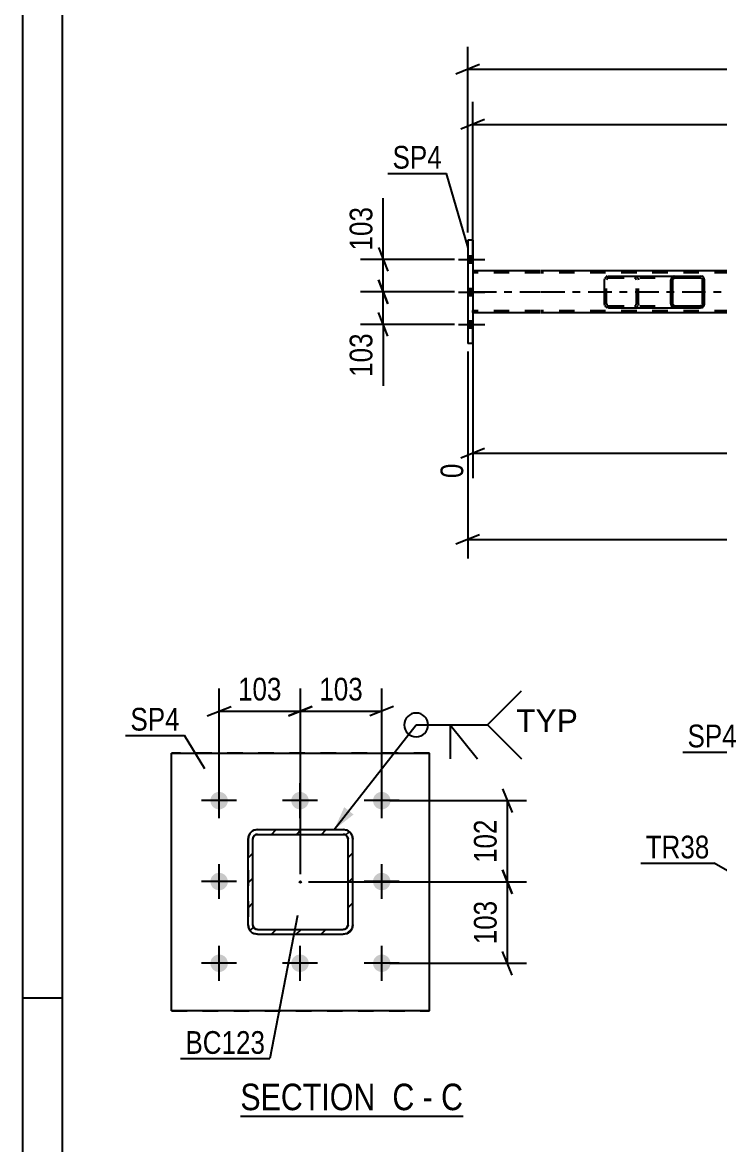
# Model space of a CAD drawing. Header units: millimetres. Extents: x 0 to 841, y 0 to 594.
# Drawn here: x 0 to 87.9, y 130.5 to 272 of the extents above; entities that cross this region are included whole.
import ezdxf

# ---------------------------------------------------------------- set-up
doc = ezdxf.new("R2010")
doc.units = ezdxf.units.MM
doc.linetypes.add('DXK_LINE_DOT2', pattern=[3.9198, 1.9599, -1.9599])
doc.linetypes.add('DXK_LINE_DOT3', pattern=[5.9187, 2.979, -0.9799, 0.9799, -0.9799])
doc.styles.add('Arial', font='ARIAL.TTF', dxfattribs={"height": 0.2})
doc.styles.add('Arial Narrow', font='ARIALN.TTF', dxfattribs={"height": 0.2})

# ---------------------------------------------------------------- blocks, each defined once
blk = doc.blocks.new('Unknown-247305129-1135')
at = {"color": 5, "linetype": 'Continuous'}
for p, q in [((0, 594), (0, 0)), ((5, 589), (5, 5)), ((5, 149), (0, 149))]:
    blk.add_line(p, q, dxfattribs=at)
blk = doc.blocks.new('Unknown-247305129-13 - 6701')
at = {"color": 6, "linetype": 'Continuous'}
blk.add_line((27.47, 134.13), (55.54, 134.13), dxfattribs=at)
at = {"color": 0, "linetype": 'Continuous'}
for points in [[(45.58, 134.88), (45.58, 138.38), (27.47, 138.38), (27.47, 134.88)], [(49.4, 134.88), (49.4, 138.38), (46.63, 138.38), (46.63, 134.88)], [(51.72, 134.88), (51.72, 138.38), (50.45, 138.38), (50.45, 134.88)], [(55.54, 134.88), (55.54, 138.38), (52.77, 138.38), (52.77, 134.88)]]:
    blk.add_wipeout(points, dxfattribs=at)
at = {"color": 7, "linetype": 'Continuous', "style": 'Arial Narrow'}
for s, p in [('SECTION ', (27.47, 134.88)), ('C', (46.63, 134.88)), ('C', (52.77, 134.88)), ('-', (50.45, 134.88))]:
    blk.add_text(s, height=3.34, dxfattribs=at).set_placement(p)
blk = doc.blocks.new('Part-247305129-4703 - 4580')
at = {"color": 2, "linetype": 'Continuous'}
for p, q in [((56.76, 244.53), (56.12, 244.53)), ((56.12, 244.53), (56.12, 231.53)), ((56.76, 244.53), (56.76, 231.53)), ((56.76, 231.53), (56.12, 231.53))]:
    blk.add_line(p, q, dxfattribs=at)
at = {"color": 7, "linetype": 'DXK_LINE_DOT2'}
for p, q in [((56.12, 244.53), (56.12, 231.53)), ((56.76, 231.53), (56.76, 235.68))]:
    blk.add_line(p, q, dxfattribs=at)
blk = doc.blocks.new('Part-247305129-4717 - 4580')
at = {"linetype": 'Continuous'}
h = blk.add_hatch(dxfattribs=at)
h.set_pattern_fill('', scale=0.7, style=0, pattern_type=0)
h.set_pattern_definition([(45, (85.947, 239.732), (-1.57154, 1.57154), [])])
h.paths.add_polyline_path([(85.99, 239.55), (85.95, 239.73), (85.84, 239.89), (85.67, 239.99), (85.48, 240.03), (82.24, 240.03), (82.04, 239.99), (81.88, 239.89), (81.77, 239.73), (81.73, 239.55), (81.73, 236.51), (81.77, 236.32), (81.88, 236.17), (82.04, 236.06), (82.24, 236.03), (85.48, 236.03), (85.67, 236.06), (85.84, 236.17), (85.95, 236.32), (85.99, 236.51)])
h.paths.add_polyline_path([(85.71, 236.42), (85.66, 236.34), (85.57, 236.29), (85.48, 236.27), (82.24, 236.27), (82.14, 236.29), (82.06, 236.34), (82, 236.42), (81.98, 236.51), (81.98, 239.55), (82, 239.64), (82.06, 239.72), (82.14, 239.77), (82.24, 239.79), (85.48, 239.79), (85.57, 239.77), (85.66, 239.72), (85.71, 239.64), (85.73, 239.55), (85.73, 236.51)])
at = {"color": 2, "linetype": 'Continuous'}
for p, q in [((73.38, 239.55), (73.42, 239.73)), ((73.38, 236.51), (73.38, 239.55)), ((73.7, 239.99), (73.89, 240.03)), ((73.89, 240.03), (82.24, 240.03)), ((81.77, 239.73), (81.73, 239.55)), ((81.73, 236.51), (81.73, 239.55)), ((81.98, 239.55), (82, 239.64)), ((81.98, 236.51), (81.98, 239.55)), ((82, 239.64), (82.06, 239.72)), ((82.24, 240.03), (82.04, 239.99)), ((82.06, 239.72), (82.14, 239.77)), ((82.14, 239.77), (82.24, 239.79)), ((82.24, 240.03), (85.48, 240.03)), ((82.24, 239.79), (85.48, 239.79)), ((85.67, 239.99), (85.48, 240.03)), ((85.48, 239.79), (85.57, 239.77)), ((85.57, 239.77), (85.66, 239.72)), ((85.66, 239.72), (85.71, 239.64)), ((85.71, 239.64), (85.73, 239.55)), ((85.73, 236.51), (85.73, 239.55)), ((85.99, 239.55), (85.95, 239.73)), ((85.99, 236.51), (85.99, 239.55)), ((73.42, 236.32), (73.38, 236.51)), ((81.73, 236.51), (81.77, 236.32)), ((82, 236.42), (81.98, 236.51)), ((82.06, 236.34), (82, 236.42)), ((82.14, 236.29), (82.06, 236.34)), ((82.24, 236.27), (82.14, 236.29)), ((82.24, 236.27), (85.48, 236.27)), ((85.57, 236.29), (85.48, 236.27)), ((85.66, 236.34), (85.57, 236.29)), ((85.71, 236.42), (85.66, 236.34)), ((85.73, 236.51), (85.71, 236.42)), ((85.95, 236.32), (85.99, 236.51)), ((73.89, 236.03), (73.7, 236.06)), ((73.89, 236.03), (82.24, 236.03)), ((82.04, 236.06), (82.24, 236.03)), ((82.24, 236.03), (85.48, 236.03)), ((85.48, 236.03), (85.67, 236.06))]:
    blk.add_line(p, q, dxfattribs=at)
at = {"color": 7, "linetype": 'DXK_LINE_DOT2'}
for p, q in [((73.65, 239.64), (73.64, 239.55)), ((73.64, 236.51), (73.64, 239.55)), ((73.71, 239.72), (73.65, 239.64)), ((73.79, 239.77), (73.71, 239.72)), ((73.89, 239.79), (73.79, 239.77)), ((73.89, 239.79), (85.48, 239.79)), ((77.13, 240.03), (77.32, 239.99)), ((77.22, 239.77), (77.13, 239.79)), ((77.31, 239.72), (77.22, 239.77)), ((77.36, 239.64), (77.31, 239.72)), ((77.38, 239.55), (77.36, 239.64)), ((77.38, 236.51), (77.38, 239.55)), ((77.6, 239.73), (77.64, 239.55)), ((77.64, 236.51), (77.64, 239.55)), ((82.24, 240.03), (85.48, 240.03)), ((73.64, 236.51), (73.65, 236.42)), ((73.65, 236.42), (73.71, 236.34)), ((73.71, 236.34), (73.79, 236.29)), ((73.79, 236.29), (73.89, 236.27)), ((73.89, 236.27), (85.48, 236.27)), ((77.13, 236.27), (77.22, 236.29)), ((77.22, 236.29), (77.31, 236.34)), ((77.31, 236.34), (77.36, 236.42)), ((77.36, 236.42), (77.38, 236.51)), ((77.64, 236.51), (77.6, 236.32)), ((77.32, 236.06), (77.13, 236.03)), ((82.24, 236.03), (85.48, 236.03))]:
    blk.add_line(p, q, dxfattribs=at)
at = {"color": 2, "linetype": 'Continuous'}
for centre, start, end in [((73.87, 239.53), 110.7583, 155.68), ((82.22, 239.53), 110.7583, 155.68), ((85.49, 239.53), 24.32, 69.2417), ((73.87, 236.53), 204.32, 249.2417), ((82.22, 236.53), 204.32, 249.2417), ((85.49, 236.53), 290.7583, 335.68)]:
    blk.add_arc(centre, 0.496, start, end, dxfattribs=at)
at = {"color": 7, "linetype": 'DXK_LINE_DOT2'}
for centre, start, end in [((77.15, 239.53), 24.32, 69.2417), ((77.15, 236.53), 290.7583, 335.68)]:
    blk.add_arc(centre, 0.496, start, end, dxfattribs=at)
blk = doc.blocks.new('Part-247305129-4738 - 4580')
at = {"color": 2, "linetype": 'Continuous'}
for p, q in [((65.28, 240.67), (56.76, 240.67)), ((156.62, 240.67), (65.38, 240.67)), ((65.28, 235.39), (56.76, 235.39)), ((156.62, 235.39), (65.38, 235.39))]:
    blk.add_line(p, q, dxfattribs=at)
at = {"color": 7, "linetype": 'DXK_LINE_DOT2'}
for p, q in [((56.76, 240.67), (56.76, 235.39)), ((65.28, 240.43), (56.76, 240.43)), ((728.12, 240.43), (65.38, 240.43)), ((65.28, 235.63), (56.76, 235.63)), ((728.12, 235.63), (65.38, 235.63))]:
    blk.add_line(p, q, dxfattribs=at)
at = {"color": 7, "linetype": 'DXK_LINE_DOT3'}
for p, q in [((56.76, 238.03), (65.28, 238.03)), ((65.38, 238.03), (727.78, 238.03))]:
    blk.add_line(p, q, dxfattribs=at)
blk = doc.blocks.new('Bolt-247305129-4832 - 4580')
at = {"linetype": 'Continuous'}
for points in [[(56.76, 241.69), (56.76, 242.57), (56.12, 242.57), (56.12, 241.69)], [(56.76, 241.69), (56.76, 242.57), (56.12, 242.57), (56.12, 241.69)], [(56.76, 241.69), (56.76, 242.57), (56.12, 242.57), (56.12, 241.69)], [(56.76, 237.57), (56.76, 238.45), (56.12, 238.45), (56.12, 237.57)], [(56.76, 237.57), (56.76, 238.45), (56.12, 238.45), (56.12, 237.57)], [(56.76, 233.49), (56.76, 234.37), (56.12, 234.37), (56.12, 233.49)], [(56.76, 233.49), (56.76, 234.37), (56.12, 234.37), (56.12, 233.49)], [(56.76, 233.49), (56.76, 234.37), (56.12, 234.37), (56.12, 233.49)]]:
    blk.add_hatch(color=1, dxfattribs=at).paths.add_polyline_path(points)
at = {"color": 1, "linetype": 'Continuous'}
for p, q in [((54.96, 242.13), (58.28, 242.13)), ((54.96, 242.13), (58.28, 242.13)), ((54.96, 242.13), (58.28, 242.13)), ((56.12, 242.57), (56.76, 242.57)), ((56.12, 242.57), (56.76, 242.57)), ((56.12, 242.57), (56.76, 242.57)), ((56.12, 241.69), (56.76, 241.69)), ((56.12, 241.69), (56.76, 241.69)), ((56.12, 241.69), (56.76, 241.69)), ((54.96, 238.01), (58.28, 238.01)), ((54.96, 238.01), (58.28, 238.01)), ((56.12, 238.45), (56.76, 238.45)), ((56.12, 238.45), (56.76, 238.45)), ((56.12, 237.57), (56.76, 237.57)), ((56.12, 237.57), (56.76, 237.57)), ((54.96, 233.93), (58.28, 233.93)), ((54.96, 233.93), (58.28, 233.93)), ((54.96, 233.93), (58.28, 233.93)), ((56.12, 234.37), (56.76, 234.37)), ((56.12, 234.37), (56.76, 234.37)), ((56.12, 234.37), (56.76, 234.37)), ((56.12, 233.49), (56.76, 233.49)), ((56.12, 233.49), (56.76, 233.49)), ((56.12, 233.49), (56.76, 233.49))]:
    blk.add_line(p, q, dxfattribs=at)
blk = doc.blocks.new('Part-247305129-6731 - 6701')
at = {"color": 2, "linetype": 'Continuous'}
for p, q in [((18.79, 179.9), (51.29, 179.9)), ((18.79, 147.4), (18.79, 179.9)), ((51.29, 147.4), (51.29, 179.9)), ((51.29, 147.4), (18.79, 147.4))]:
    blk.add_line(p, q, dxfattribs=at)
at = {"color": 7, "linetype": 'DXK_LINE_DOT2'}
for p, q in [((51.29, 179.9), (18.79, 179.9)), ((18.79, 147.4), (51.29, 147.4))]:
    blk.add_line(p, q, dxfattribs=at)
blk = doc.blocks.new('Bolt-247305129-6721 - 6701')
at = {"linetype": 'Continuous'}
for points in [[(24.79, 172.8, -1), (24.79, 175, -1)], [(34.99, 172.8, -1), (34.99, 175, -1)], [(45.29, 172.8, -1), (45.29, 175, -1)], [(24.79, 162.6, -1), (24.79, 164.8, -1)], [(45.29, 162.6, -1), (45.29, 164.8, -1)], [(24.79, 152.3, -1), (24.79, 154.5, -1)], [(34.99, 152.3, -1), (34.99, 154.5, -1)], [(45.29, 152.3, -1), (45.29, 154.5, -1)]]:
    blk.add_hatch(color=1, dxfattribs=at).paths.add_polyline_path(points)
at = {"color": 1, "linetype": 'Continuous'}
for p, q in [((24.79, 171.7), (24.79, 176.1)), ((34.99, 171.7), (34.99, 176.1)), ((45.29, 171.7), (45.29, 176.1)), ((26.99, 173.9), (22.59, 173.9)), ((37.19, 173.9), (32.79, 173.9)), ((47.49, 173.9), (43.09, 173.9)), ((24.79, 161.5), (24.79, 165.9)), ((45.29, 161.5), (45.29, 165.9)), ((26.99, 163.7), (22.59, 163.7)), ((47.49, 163.7), (43.09, 163.7)), ((24.79, 151.2), (24.79, 155.6)), ((34.99, 151.2), (34.99, 155.6)), ((45.29, 151.2), (45.29, 155.6)), ((26.99, 153.4), (22.59, 153.4)), ((37.19, 153.4), (32.79, 153.4)), ((47.49, 153.4), (43.09, 153.4))]:
    blk.add_line(p, q, dxfattribs=at)
blk = doc.blocks.new('Part-247305129-6820 - 6701')
at = {"linetype": 'Continuous'}
h = blk.add_hatch(dxfattribs=at)
h.set_pattern_fill('', scale=0.7, style=0, pattern_type=0)
h.set_pattern_definition([(45, (40.8971, 157.1448), (-1.57154, 1.57154), [])])
h.paths.add_polyline_path([(40.44, 157.05), (40.9, 157.14), (41.29, 157.4), (41.55, 157.79), (41.64, 158.25), (41.64, 169.05), (41.55, 169.51), (41.29, 169.9), (40.9, 170.16), (40.44, 170.25), (29.64, 170.25), (29.18, 170.16), (28.79, 169.9), (28.53, 169.51), (28.44, 169.05), (28.44, 158.25), (28.53, 157.79), (28.79, 157.4), (29.18, 157.14), (29.64, 157.05)])
h.paths.add_polyline_path([(29.64, 157.65), (29.41, 157.7), (29.21, 157.83), (29.08, 158.02), (29.04, 158.25), (29.04, 169.05), (29.08, 169.28), (29.21, 169.48), (29.41, 169.61), (29.64, 169.65), (40.44, 169.65), (40.67, 169.61), (40.86, 169.48), (40.99, 169.28), (41.04, 169.05), (41.04, 158.25), (40.99, 158.02), (40.86, 157.83), (40.67, 157.7), (40.44, 157.65)])
blk.add_hatch(color=30, dxfattribs=at).paths.add_polyline_path([(35.04, 163.55, -1), (35.04, 163.75, -1)])
at = {"color": 7, "linetype": 'DXK_LINE_DOT2'}
for p, q in [((29.18, 170.16), (29.64, 170.25)), ((29.64, 170.25), (40.44, 170.25)), ((40.44, 170.25), (40.9, 170.16)), ((28.44, 169.05), (28.53, 169.51)), ((28.44, 169.05), (28.44, 158.25)), ((29.08, 169.28), (29.04, 169.05)), ((29.04, 158.25), (29.04, 169.05)), ((29.21, 169.48), (29.08, 169.28)), ((29.41, 169.61), (29.21, 169.48)), ((29.64, 169.65), (29.41, 169.61)), ((29.64, 169.65), (40.44, 169.65)), ((40.67, 169.61), (40.44, 169.65)), ((40.86, 169.48), (40.67, 169.61)), ((40.99, 169.28), (40.86, 169.48)), ((41.04, 169.05), (40.99, 169.28)), ((41.04, 158.25), (41.04, 169.05)), ((41.55, 169.51), (41.64, 169.05)), ((41.64, 158.25), (41.64, 169.05)), ((28.53, 157.79), (28.44, 158.25)), ((29.04, 158.25), (29.08, 158.02)), ((29.08, 158.02), (29.21, 157.83)), ((29.64, 157.05), (29.18, 157.14)), ((29.21, 157.83), (29.41, 157.7)), ((29.41, 157.7), (29.64, 157.65)), ((29.64, 157.65), (40.44, 157.65)), ((29.64, 157.05), (40.44, 157.05)), ((40.44, 157.65), (40.67, 157.7)), ((40.9, 157.14), (40.44, 157.05)), ((40.67, 157.7), (40.86, 157.83)), ((40.86, 157.83), (40.99, 158.02)), ((40.99, 158.02), (41.04, 158.25)), ((41.64, 158.25), (41.55, 157.79))]:
    blk.add_line(p, q, dxfattribs=at)
at = {"color": 2, "linetype": 'Continuous'}
for p, q in [((29.64, 170.25), (29.18, 170.16)), ((29.64, 170.25), (29.64, 170.25)), ((29.64, 170.25), (40.44, 170.25)), ((40.44, 170.25), (40.44, 170.25)), ((40.9, 170.16), (40.44, 170.25)), ((28.53, 169.51), (28.44, 169.05)), ((28.44, 169.05), (28.44, 169.05)), ((28.44, 158.25), (28.44, 169.05)), ((29.04, 169.05), (29.08, 169.28)), ((29.04, 169.05), (29.04, 169.05)), ((29.04, 158.25), (29.04, 169.05)), ((29.08, 169.28), (29.21, 169.48)), ((29.21, 169.48), (29.41, 169.61)), ((29.41, 169.61), (29.64, 169.65)), ((29.64, 169.65), (29.64, 169.65)), ((29.64, 169.65), (40.44, 169.65)), ((40.44, 169.65), (40.44, 169.65)), ((40.44, 169.65), (40.67, 169.61)), ((40.67, 169.61), (40.86, 169.48)), ((40.86, 169.48), (40.99, 169.28)), ((40.99, 169.28), (41.04, 169.05)), ((41.04, 169.05), (41.04, 169.05)), ((41.04, 158.25), (41.04, 169.05)), ((41.64, 169.05), (41.55, 169.51)), ((41.64, 169.05), (41.64, 169.05)), ((41.64, 158.25), (41.64, 169.05)), ((28.44, 158.25), (28.44, 158.25)), ((28.44, 158.25), (28.53, 157.79)), ((29.04, 158.25), (29.04, 158.25)), ((29.08, 158.02), (29.04, 158.25)), ((29.21, 157.83), (29.08, 158.02)), ((29.18, 157.14), (29.64, 157.05)), ((29.41, 157.7), (29.21, 157.83)), ((29.64, 157.65), (29.41, 157.7)), ((29.64, 157.65), (29.64, 157.65)), ((29.64, 157.65), (40.44, 157.65)), ((29.64, 157.05), (29.64, 157.05)), ((29.64, 157.05), (40.44, 157.05)), ((40.67, 157.7), (40.44, 157.65)), ((40.44, 157.65), (40.44, 157.65)), ((40.44, 157.05), (40.9, 157.14)), ((40.44, 157.05), (40.44, 157.05)), ((40.86, 157.83), (40.67, 157.7)), ((40.99, 158.02), (40.86, 157.83)), ((41.04, 158.25), (40.99, 158.02)), ((41.04, 158.25), (41.04, 158.25)), ((41.55, 157.79), (41.64, 158.25)), ((41.64, 158.25), (41.64, 158.25))]:
    blk.add_line(p, q, dxfattribs=at)
at = {"color": 7, "linetype": 'DXK_LINE_DOT3'}
blk.add_line((35.04, 163.65), (35.04, 163.65), dxfattribs=at)
at = {"color": 30, "linetype": 'DXK_LINE_DOT3'}
blk.add_line((35.04, 163.65), (35.04, 163.65), dxfattribs=at)
at = {"color": 30, "linetype": 'Continuous'}
blk.add_circle((35.04, 163.65), 0.1, dxfattribs=at)
at = {"color": 7, "linetype": 'DXK_LINE_DOT2'}
for centre, start, end in [((29.64, 169.05), 112.5, 157.5), ((40.44, 169.05), 22.5, 67.5), ((29.64, 158.25), 202.5, 247.5), ((40.44, 158.25), 292.5, 337.5)]:
    blk.add_arc(centre, 1.2, start, end, dxfattribs=at)
at = {"color": 2, "linetype": 'Continuous'}
for centre, start, end in [((29.64, 169.05), 112.5, 157.5), ((40.44, 169.05), 22.5, 67.5), ((29.64, 158.25), 202.5, 247.5), ((40.44, 158.25), 292.5, 337.5)]:
    blk.add_arc(centre, 1.2, start, end, dxfattribs=at)
blk = doc.blocks.new('StraightDimension-247305129-19682 - 4580')
at = {"color": 7, "linetype": 'Continuous'}
for p, q in [((56.76, 234.39), (56.76, 214.56)), ((157.42, 225.99), (157.42, 209.07)), ((58.26, 218.28), (55.26, 217.08)), ((155.92, 217.08), (158.92, 218.28)), ((56.76, 217.68), (157.42, 217.68))]:
    blk.add_line(p, q, dxfattribs=at)
at = {"color": 0}
blk.add_wipeout([(111.35, 218.43), (111.35, 222.63), (102.83, 222.63), (102.83, 218.43)], dxfattribs=at)
at = {"color": 3, "style": 'Arial Narrow'}
blk.add_text('3254', height=2.863, dxfattribs=at).set_placement((103.43, 219.03))
at = {"color": 0, "linetype": 'Continuous'}
for points in [[(56.16, 216.98), (51.96, 216.98), (51.96, 213.96), (56.16, 213.96)], [(156.82, 216.98), (152.62, 216.98), (152.62, 208.47), (156.82, 208.47)]]:
    blk.add_wipeout(points, dxfattribs=at)
at = {"color": 3, "linetype": 'Continuous', "style": 'Arial Narrow'}
for s, height, p in [('0', 2.86, (55.56, 214.56)), ('3254', 2.863, (156.22, 209.07))]:
    blk.add_text(s, height=height, rotation=90.0002, dxfattribs=at).set_placement(p)
blk = doc.blocks.new('StraightDimension-247305129-4885 - 4580')
at = {"color": 7, "linetype": 'Continuous'}
for p, q in [((56.12, 230.53), (56.12, 204.42)), ((57.62, 207.42), (54.62, 206.22)), ((56.12, 206.82), (729.42, 206.82))]:
    blk.add_line(p, q, dxfattribs=at)
blk = doc.blocks.new('StraightDimension-247305129-4895 - 4580')
at = {"color": 7, "linetype": 'Continuous'}
for p, q in [((56.12, 245.53), (56.12, 268.94)), ((57.62, 266.69), (54.62, 265.49)), ((56.12, 266.09), (728.79, 266.09))]:
    blk.add_line(p, q, dxfattribs=at)
blk = doc.blocks.new('StraightDimension-247305129-19707 - 4580')
at = {"color": 7, "linetype": 'Continuous'}
for p, q in [((56.76, 241.67), (56.76, 262)), ((157.42, 250.07), (157.42, 262)), ((58.26, 259.75), (55.26, 258.55)), ((56.76, 259.15), (157.42, 259.15)), ((155.92, 258.55), (158.92, 259.75))]:
    blk.add_line(p, q, dxfattribs=at)
at = {"color": 0}
blk.add_wipeout([(111.35, 259.9), (111.35, 264.1), (102.83, 264.1), (102.83, 259.9)], dxfattribs=at)
at = {"color": 3, "style": 'Arial Narrow'}
blk.add_text('3254', height=2.863, dxfattribs=at).set_placement((103.43, 260.5))
blk = doc.blocks.new('StraightDimension-247305129-36652 - 4580')
at = {"color": 7, "linetype": 'Continuous'}
for p, q in [((45.46, 242.13), (45.46, 249.86)), ((45.46, 242.13), (45.46, 249.86)), ((44.86, 243.63), (46.06, 240.63)), ((54.46, 242.13), (42.61, 242.13)), ((45.46, 238.03), (45.46, 242.13)), ((46.06, 236.53), (44.86, 239.53)), ((54.46, 238.03), (42.61, 238.03))]:
    blk.add_line(p, q, dxfattribs=at)
at = {"color": 0}
blk.add_wipeout([(44.71, 249.34), (40.51, 249.34), (40.51, 242.65), (44.71, 242.65)], dxfattribs=at)
at = {"color": 3, "style": 'Arial Narrow'}
blk.add_text('103', height=2.863, rotation=90.0002, dxfattribs=at).set_placement((44.11, 243.25))
blk = doc.blocks.new('StraightDimension-247305129-36653 - 4580')
at = {"color": 7, "linetype": 'Continuous'}
for p, q in [((44.86, 239.53), (46.06, 236.53)), ((54.46, 238.03), (42.61, 238.03)), ((45.46, 233.93), (45.46, 238.03)), ((46.06, 232.43), (44.86, 235.43)), ((54.46, 233.93), (42.61, 233.93)), ((45.46, 233.93), (45.46, 226.19)), ((45.46, 233.93), (45.46, 226.19))]:
    blk.add_line(p, q, dxfattribs=at)
at = {"color": 0}
blk.add_wipeout([(44.71, 233.4), (40.51, 233.4), (40.51, 226.72), (44.71, 226.72)], dxfattribs=at)
at = {"color": 3, "style": 'Arial Narrow'}
blk.add_text('103', height=2.863, rotation=90.0002, dxfattribs=at).set_placement((44.11, 227.32))
blk = doc.blocks.new('StraightDimension-247305129-37137 - 6701')
at = {"color": 7, "linetype": 'Continuous'}
for p, q in [((60.52, 175.4), (61.72, 172.4)), ((46.29, 173.9), (63.52, 173.9)), ((61.12, 163.66), (61.12, 173.9)), ((61.72, 162.16), (60.52, 165.16)), ((36.04, 163.66), (63.52, 163.66))]:
    blk.add_line(p, q, dxfattribs=at)
at = {"color": 0}
blk.add_wipeout([(60.37, 172.12), (56.17, 172.12), (56.17, 165.44), (60.37, 165.44)], dxfattribs=at)
at = {"color": 3, "style": 'Arial Narrow'}
blk.add_text('102', height=2.863, rotation=90.0002, dxfattribs=at).set_placement((59.77, 166.04))
blk = doc.blocks.new('StraightDimension-247305129-37138 - 6701')
at = {"color": 7, "linetype": 'Continuous'}
for p, q in [((60.52, 165.16), (61.72, 162.16)), ((36.04, 163.66), (63.52, 163.66)), ((61.12, 153.4), (61.12, 163.66)), ((61.72, 151.9), (60.52, 154.9)), ((46.29, 153.4), (63.52, 153.4))]:
    blk.add_line(p, q, dxfattribs=at)
at = {"color": 0}
blk.add_wipeout([(60.37, 161.87), (56.17, 161.87), (56.17, 155.19), (60.37, 155.19)], dxfattribs=at)
at = {"color": 3, "style": 'Arial Narrow'}
blk.add_text('103', height=2.863, rotation=90.0002, dxfattribs=at).set_placement((59.77, 155.79))
blk = doc.blocks.new('StraightDimension-247305129-37154 - 6701')
at = {"color": 7, "linetype": 'Continuous'}
for p, q in [((35.04, 164.65), (35.04, 188.02)), ((45.29, 174.9), (45.29, 188.02)), ((33.54, 184.57), (36.54, 185.77)), ((46.79, 185.77), (43.79, 184.57)), ((35.04, 185.17), (45.29, 185.17))]:
    blk.add_line(p, q, dxfattribs=at)
at = {"color": 0}
blk.add_wipeout([(43.51, 185.92), (43.51, 190.12), (36.82, 190.12), (36.82, 185.92)], dxfattribs=at)
at = {"color": 3, "style": 'Arial Narrow'}
blk.add_text('103', height=2.863, dxfattribs=at).set_placement((37.42, 186.52))
blk = doc.blocks.new('StraightDimension-247305129-37155 - 6701')
at = {"color": 7, "linetype": 'Continuous'}
for p, q in [((24.79, 174.9), (24.79, 188.02)), ((35.04, 164.65), (35.04, 188.02)), ((23.29, 184.57), (26.29, 185.77)), ((36.54, 185.77), (33.54, 184.57)), ((24.79, 185.17), (35.04, 185.17))]:
    blk.add_line(p, q, dxfattribs=at)
at = {"color": 0}
blk.add_wipeout([(33.26, 185.92), (33.26, 190.12), (26.57, 190.12), (26.57, 185.92)], dxfattribs=at)
at = {"color": 3, "style": 'Arial Narrow'}
blk.add_text('103', height=2.863, dxfattribs=at).set_placement((27.17, 186.52))
blk = doc.blocks.new('Mark-247305129-4699 - 4580')
at = {"color": 0}
blk.add_wipeout([(52.86, 253.57), (52.86, 256.57), (46.65, 256.57), (46.65, 253.57)], dxfattribs=at)
blk.add_wipeout([(52.86, 253.57), (52.86, 256.57), (46.65, 256.57), (46.65, 253.57)], dxfattribs=at)
at = {"color": 30, "linetype": 'Continuous'}
for p in [(46.05, 252.97), (56.2, 243.57)]:
    blk.add_line(p, (53.46, 252.97), dxfattribs=at)
at = {"color": 3, "style": 'Arial Narrow'}
blk.add_text('SP4', height=2.863, dxfattribs=at).set_placement((46.65, 253.57))
blk = doc.blocks.new('Mark-247305129-6816 - 6701')
at = {"color": 0}
blk.add_wipeout([(30.59, 141.98), (30.59, 144.98), (20.54, 144.98), (20.54, 141.98)], dxfattribs=at)
blk.add_wipeout([(30.59, 141.98), (30.59, 144.98), (20.54, 144.98), (20.54, 141.98)], dxfattribs=at)
at = {"color": 30, "linetype": 'Continuous'}
for p in [(34.66, 159.41), (19.94, 141.38)]:
    blk.add_line(p, (31.19, 141.38), dxfattribs=at)
at = {"color": 3, "style": 'Arial Narrow'}
blk.add_text('BC123', height=2.863, dxfattribs=at).set_placement((20.54, 141.98))
blk = doc.blocks.new('WeldMark-247305129-19884 - 6701')
at = {"linetype": 'Continuous'}
blk.add_hatch(color=30, dxfattribs=at).paths.add_polyline_path([(41.74, 172.15), (39.3, 170.25), (40.56, 173.08)])
at = {"color": 30, "linetype": 'Continuous'}
for p, q in [((39.3, 170.25), (49.63, 183.44)), ((49.63, 183.44), (58.63, 183.44))]:
    blk.add_line(p, q, dxfattribs=at)
at = {"color": 3, "linetype": 'Continuous'}
for q in [(57.34, 179.15), (53.91, 179.15)]:
    blk.add_line((53.91, 183.44), q, dxfattribs=at)
for start, end in [(90, 270), (270, 90)]:
    blk.add_arc((49.63, 183.44), 1.5, start, end, dxfattribs=at)
at = {"color": 0, "linetype": 'Continuous'}
blk.add_wipeout([(70, 182.54), (70, 185.54), (62.23, 185.54), (62.23, 182.54)], dxfattribs=at)
blk.add_wipeout([(70, 182.54), (70, 185.54), (62.23, 185.54), (62.23, 182.54)], dxfattribs=at)
at = {"color": 3, "linetype": 'Continuous'}
for q in [(62.91, 187.72), (62.91, 179.15)]:
    blk.add_line((58.63, 183.44), q, dxfattribs=at)
at = {"color": 3, "linetype": 'Continuous', "style": 'Arial'}
blk.add_text('TYP', height=2.865, dxfattribs=at).set_placement((62.23, 182.54))
blk = doc.blocks.new('Mark-247305129-6727 - 6701')
at = {"color": 0}
blk.add_wipeout([(19.82, 182.73), (19.82, 185.73), (13.61, 185.73), (13.61, 182.73)], dxfattribs=at)
blk.add_wipeout([(19.82, 182.73), (19.82, 185.73), (13.61, 185.73), (13.61, 182.73)], dxfattribs=at)
at = {"color": 30, "linetype": 'Continuous'}
for p in [(13.01, 182.13), (23.01, 177.89)]:
    blk.add_line(p, (20.42, 182.13), dxfattribs=at)
at = {"color": 3, "style": 'Arial Narrow'}
blk.add_text('SP4', height=2.863, dxfattribs=at).set_placement((13.61, 182.73))
blk = doc.blocks.new('Mark-247305129-6894 - 6892')
at = {"color": 0}
blk.add_wipeout([(86.6, 166.62), (86.6, 169.62), (78.56, 169.62), (78.56, 166.62)], dxfattribs=at)
blk.add_wipeout([(86.6, 166.62), (86.6, 169.62), (78.56, 169.62), (78.56, 166.62)], dxfattribs=at)
at = {"color": 30, "linetype": 'Continuous'}
for p in [(77.96, 166.02), (101.05, 158.02)]:
    blk.add_line(p, (87.2, 166.02), dxfattribs=at)
at = {"color": 3, "style": 'Arial Narrow'}
blk.add_text('TR38', height=2.863, dxfattribs=at).set_placement((78.56, 166.62))
blk = doc.blocks.new('Mark-247305129-6922 - 6892')
at = {"color": 0}
blk.add_wipeout([(90.04, 180.62), (90.04, 183.62), (83.83, 183.62), (83.83, 180.62)], dxfattribs=at)
blk.add_wipeout([(90.04, 180.62), (90.04, 183.62), (83.83, 183.62), (83.83, 180.62)], dxfattribs=at)
at = {"color": 30, "linetype": 'Continuous'}
for p in [(83.23, 180.02), (95.64, 171.36)]:
    blk.add_line(p, (90.64, 180.02), dxfattribs=at)
at = {"color": 3, "style": 'Arial Narrow'}
blk.add_text('SP4', height=2.863, dxfattribs=at).set_placement((83.83, 180.62))

msp = doc.modelspace()

# ---------------------------------------------------------------- block references
for name in ['Unknown-247305129-1135', 'Part-247305129-4703 - 4580', 'Bolt-247305129-4832 - 4580', 'Part-247305129-4738 - 4580', 'Part-247305129-4717 - 4580', 'Part-247305129-6731 - 6701', 'Bolt-247305129-6721 - 6701', 'Part-247305129-6820 - 6701']:
    msp.add_blockref(name, (0, 0))

# ---------------------------------------------------------------- next in the draw order: block references
for name in ['StraightDimension-247305129-4895 - 4580', 'StraightDimension-247305129-19682 - 4580', 'Mark-247305129-6922 - 6892', 'StraightDimension-247305129-37137 - 6701', 'Mark-247305129-6894 - 6892', 'Mark-247305129-6816 - 6701', 'Unknown-247305129-13 - 6701']:
    msp.add_blockref(name, (0, 0))

# ---------------------------------------------------------------- next in the draw order: block references
for name in ['StraightDimension-247305129-19707 - 4580', 'StraightDimension-247305129-36652 - 4580', 'StraightDimension-247305129-4885 - 4580', 'StraightDimension-247305129-37138 - 6701']:
    msp.add_blockref(name, (0, 0))

# ---------------------------------------------------------------- next in the draw order: block references
for name in ['Mark-247305129-4699 - 4580', 'StraightDimension-247305129-36653 - 4580', 'StraightDimension-247305129-37154 - 6701']:
    msp.add_blockref(name, (0, 0))

# ---------------------------------------------------------------- next in the draw order: block references
for name in ['StraightDimension-247305129-37155 - 6701', 'WeldMark-247305129-19884 - 6701']:
    msp.add_blockref(name, (0, 0))

# ---------------------------------------------------------------- next in the draw order: block references
msp.add_blockref('Mark-247305129-6727 - 6701', (0, 0))

doc.saveas('drawing.dxf')
